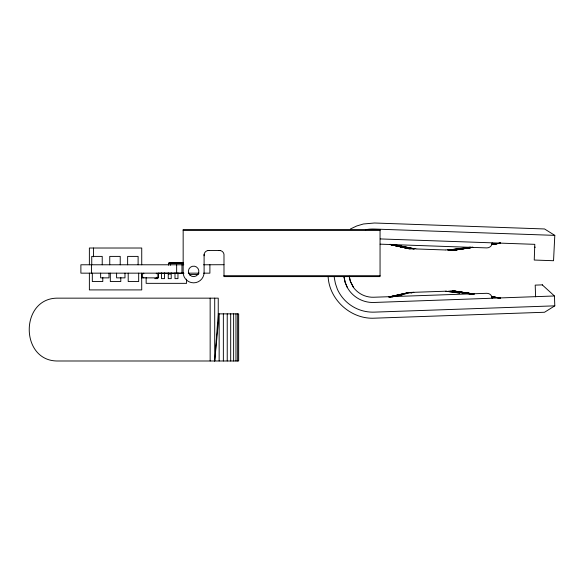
<?xml version="1.0" encoding="UTF-8"?>
<svg xmlns="http://www.w3.org/2000/svg" width="584" height="584" viewBox="0 0 584 584"><rect width="100%" height="100%" fill="white"/><g stroke="black" fill="none" stroke-linecap="round" stroke-linejoin="round"><path stroke-width="0.88" d="M350.393 228.994L356.7 225.986L363.401 223.986L374.461 223.008L544.543 228.964L554.8 235.374L553.544 260.719L534.243 260.041L534.791 244.338L380.272 238.929M214.708 298.154L214.708 360.992L218.241 313.863L218.241 298.154L57.998 298.154C19.652 297.555 19.652 361.598 57.998 360.992L238.666 360.992L238.666 313.863L218.241 313.863M214.708 360.992L219.146 313.863L219.146 360.992M168.491 263.435L170.586 262.793M542.266 284.875L554.45 295.978L554.793 305.848L544.536 312.257L374.446 318.178C351.196 319.433 329.398 300.037 328.135 276.787M183.31 263.435L170.601 263.479L183.31 263.326M388.696 296.986L408.836 292.489M388.973 296.986L409.399 292.474M389.718 296.884L409.837 292.453M389.776 296.971L410.793 292.423M390.178 297.044L391.937 296.665M404.398 294.051L406.172 293.679M409.727 292.927L412.392 292.365M169.82 262.815L168.535 263.238L168.491 265.202M453.571 250.266L473.098 247.309L453.702 250.266M491.589 244.513L500.612 243.141L491.589 244.316M453.184 250.251L472.836 247.302M453.264 250.251L472.916 247.302M452.593 250.229L472.098 247.339M451.644 250.193L455.206 249.682M457.878 249.295L459.659 249.039M461.44 248.784L463.214 248.528M464.995 248.273L471.23 247.375M451.79 250.2L471.317 247.375M450.79 250.164L471.251 247.28M491.713 244.397L500.612 243.141L491.611 244.324M450.249 250.149L453.848 249.645M468.237 247.645L470.93 247.273M491.699 244.346L500.612 243.141L491.604 244.338M449.636 250.127L470.208 247.309M448.913 250.098L452.476 249.623M469.981 247.207L448.359 250.083L461.243 248.288M445.745 249.988L448.308 249.66M447.402 250.047L450.111 249.697M170.324 262.807L168.535 263.355L170.068 262.712L183.296 262.749L170.586 262.676M218.766 250.521L220.19 250.543A4.628 4.628 0 0 1 223.986 254.339L224.001 276.604L380.053 276.604L380.053 229.483L183.157 229.476L183.157 272.363A10.476 10.476 0 0 0 193.632 282.839A10.476 10.476 0 0 0 204.101 272.363L204.101 254.536M542.536 284.868L535.207 285.123L535.616 296.847M474.449 294.088L453.6 290.934L473.996 294.029M408.749 292.496L445.38 291.219M453.702 290.927L452.585 290.971L473.047 293.993M554.793 305.848L374.242 312.133A38.989 38.989 0 0 1 337.384 289.284L335.42 283.554L334.355 278.108A88.527 88.461 -90 0 1 334.231 276.546M183.157 230.527L380.053 230.527M208.116 250.521L219.993 250.521M183.77 264.778L80.884 264.778L80.884 273.159L183.77 273.159M203.59 264.778L224.001 264.713M188.274 273.159L199.086 273.159M203.59 273.159L209.897 273.159L209.897 264.778M157.833 273.232L183.887 273.232M168.491 274.042L170.586 274.042M190.486 274.465L198.341 274.465M224.001 275.714L380.053 275.714M154.775 278.626L157.738 278.626M554.8 235.374L374.249 229.045A38.989 38.989 0 0 0 365.518 229.724M534.696 247.163L535.397 247.193M380.111 244.163L486.764 247.901A5.234 5.234 0 0 0 492.188 242.849M413.764 248.872L408.742 248.696L389.572 244.389M417.064 248.981L445.388 249.974M209.342 250.521L207.911 250.543A4.628 4.628 0 0 0 204.123 254.339L204.101 255.763M448.673 291.102L470.164 293.986M491.648 296.862L500.605 298.066L491.582 296.694M450.045 291.058L471.711 294.059M491.575 296.811L500.605 298.066L491.706 296.811M462.36 292.664L464.134 292.912M465.915 293.168L467.696 293.416M469.47 293.664L472.142 294.044M451.206 291.014L472.763 294.095M454.454 291.379L457.119 291.766M458.893 292.022L460.666 292.277M462.44 292.54L473.091 294.081M491.713 296.752L500.605 298.066M452.366 290.978L472.916 293.993M453.038 290.949L473.682 294.037M453.206 290.949L473.777 294.037M414.18 248.47L416.706 248.974M392.857 244.441L415.041 248.915L392.616 244.419M390.886 244.411L402.391 246.879M404.157 247.258L407.698 248.017M409.464 248.397L411.231 248.777M390.156 244.316L399.967 246.441M407.092 247.988L410.661 248.762M390.601 244.492L409.851 248.733L390.594 244.492M389.886 244.397L409.311 248.711M389.616 244.389L409.26 248.711M389.805 244.397L409.18 248.711M492.181 298.358A5.234 5.234 0 0 0 486.764 293.307L373.724 297.241A24.09 24.09 0 0 1 353.495 287.467L350.444 281.597L349.254 276.59M353.495 287.467L350.269 281.079L349.203 276.217M554.289 295.986L373.906 302.476A29.324 29.324 0 0 1 347.4 287.678L345.086 282.152L343.998 276.845M347.4 287.678L345.297 282.817L343.947 276.619M237.659 313.863L237.659 360.992M235.965 313.863L235.965 360.992M233.622 313.863L233.622 360.992M230.687 313.863L230.687 360.992M227.234 313.863L227.234 360.992M224.292 275.56L224.292 276.604M223.358 313.863L223.358 360.992M210.152 298.154L210.152 360.992M186.581 279.13L186.581 283.342L146.146 283.342L146.146 277.444M181.967 264.778L181.967 273.159M177.959 272.896L177.959 278.626L174.996 278.626L174.996 272.896M176.645 264.778L176.645 273.159M171.221 272.896L171.221 278.626L168.25 278.626L168.25 272.896M170.586 263.377L170.586 265.253M164.476 272.896L164.476 278.626L161.512 278.626L161.512 272.896M158.425 273.159L158.425 277.867L141.664 277.867L141.664 273.159L141.737 289.912L89.374 289.912L89.374 273.159M156.329 273.159L156.329 273.677L157.899 273.677L157.899 277.349L156.329 277.349L156.329 277.867M143.759 273.159L143.759 273.677L142.189 273.677L142.189 277.349L143.759 277.349L143.759 277.867M141.737 264.778L141.737 248.017L89.374 248.017L89.374 264.778M138.678 273.159L138.678 281.532L128.203 281.532L128.203 273.159M138.109 264.778L138.109 256.398L127.64 256.398L127.64 264.778M124.976 273.159L124.976 277.867L116.596 277.867L116.596 273.159M120.793 277.349L120.793 281.532L110.318 281.532L110.318 273.159M120.224 264.778L120.224 256.398L109.748 256.398L109.748 264.778M109.011 273.159L109.011 277.867L100.63 277.867L100.63 273.159M102.784 277.349L102.784 281.532L92.316 281.532L92.316 273.159M102.222 264.778L102.222 256.398L91.746 256.398L91.746 264.778M93.447 248.017L93.447 256.843M91.52 264.778L91.52 273.159M413.757 292.321L411.121 292.861L413.757 292.321M402.31 294.803L391.754 296.935L402.31 294.803M459.644 293.007L445.738 291.204L459.644 293.007M413.53 248.864L392.09 244.433L413.53 248.864M189.924 275.071A5.234 5.234 0 0 0 198.684 272.728A5.234 5.234 0 0 0 192.275 266.311A5.234 5.234 0 0 0 189.924 275.071"/></g></svg>
